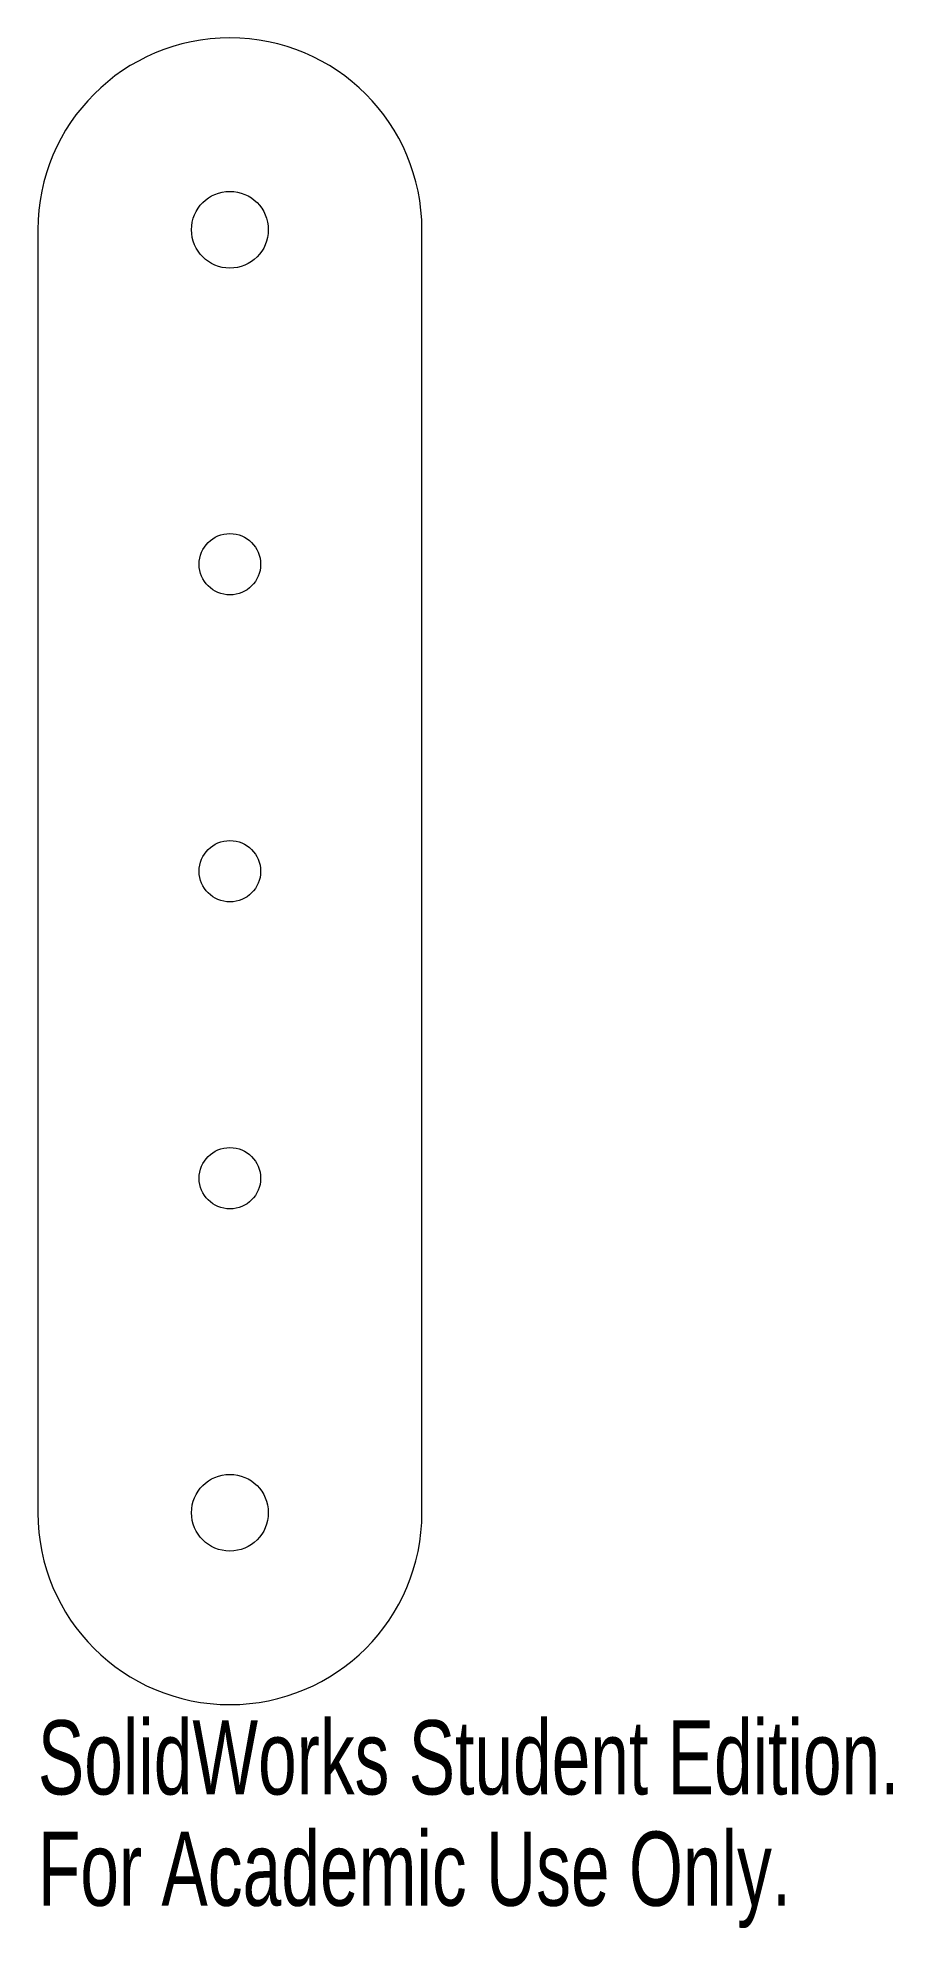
# Model space of a CAD drawing. Header units: millimetres. Extents: x 0 to 56, y -39 to 84.
import ezdxf

# ---------------------------------------------------------------- set-up
doc = ezdxf.new("R2010")
doc.units = ezdxf.units.MM
doc.styles.add('SLDTEXTSTYLE0', font='TXT', dxfattribs={"width": 0.7})

msp = doc.modelspace()

# ---------------------------------------------------------------- linework, layer by layer
at = {"color": 7, "linetype": 'Continuous', "lineweight": 15}
for p, q in [((0, 71.79), (0, -11.79)), ((25, -11.79), (25, 71.79))]:
    msp.add_line(p, q, dxfattribs=at)
for centre, radius in [((12.5, 71.79), 2.5), ((12.5, 50), 2), ((12.5, 30), 2), ((12.5, 10), 2), ((12.5, -11.79), 2.5)]:
    msp.add_circle(centre, radius, dxfattribs=at)
for centre, start, end in [((12.5, 71.79), 0, 180), ((12.5, -11.79), 180, 0)]:
    msp.add_arc(centre, 12.5, start, end, dxfattribs=at)

# ---------------------------------------------------------------- texts
at = {"color": 7, "linetype": 'Continuous', "char_height": 4.8336, "attachment_point": 1, "style": 'SLDTEXTSTYLE0'}
for s, insert in [('SolidWorks Student Edition.', (0, -25.31)), ('For Academic Use Only.', (0, -32.56))]:
    msp.add_mtext(s, dxfattribs=dict(at, insert=insert))

doc.saveas('drawing.dxf')
